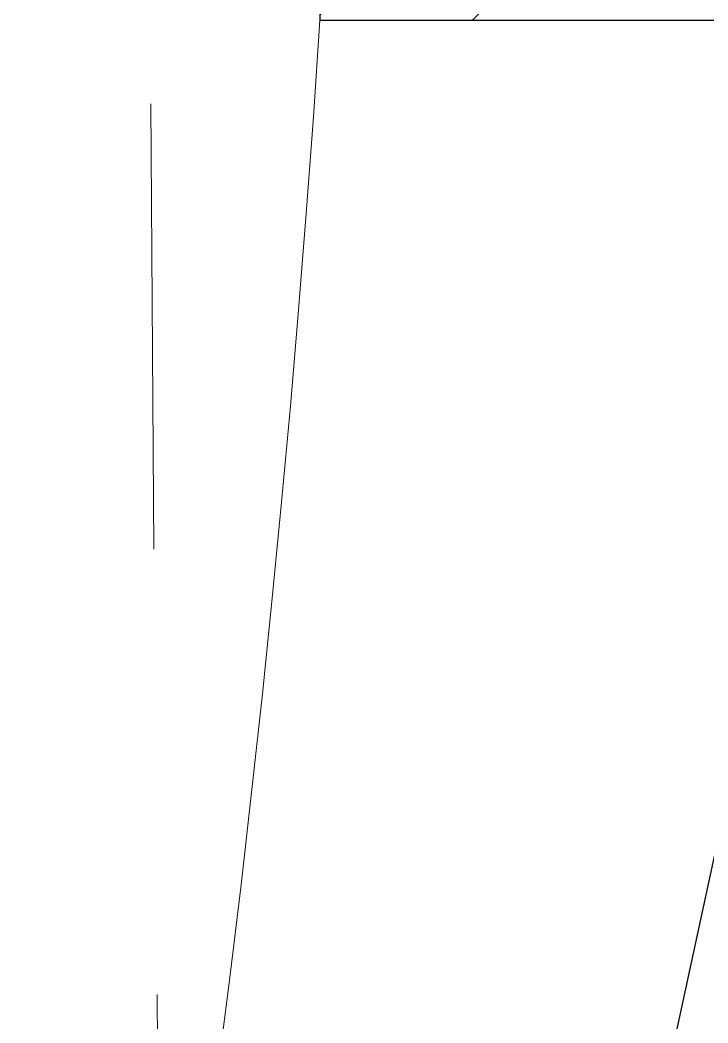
# Model space of a CAD drawing. Header units: millimetres. Extents: x -354900 to 8840672, y 0 to 292181.
# Drawn here: x -53229 to -52843, y 114348 to 114911 of the extents above; entities that cross this region are included whole.
import ezdxf

# ---------------------------------------------------------------- set-up
doc = ezdxf.new("R2010")
doc.units = ezdxf.units.MM
doc.header["$MEASUREMENT"] = 0
doc.linetypes.add('CENTER', pattern=[2, 1.25, -0.25, 0.25, -0.25])
for name, color, linetype, lineweight in [('АР_Оси', 193, 'Continuous', 9), ('АР_Размеры дверей', 15, 'Continuous', 0), ('АР_Сущ Несущая стена', 202, 'Continuous', 30), ('АР_Штриховка кирпич', 250, 'Continuous', 9)]:
    doc.layers.add(name, color=color, linetype=linetype, lineweight=lineweight)
doc.layers.add('Тонкая', color=7, linetype='Continuous')

# ---------------------------------------------------------------- blocks, each defined once
blk = doc.blocks.new('A$Cec9b444d')
at = {"layer": 'Тонкая', "color": 5, "ltscale": 100}
blk.add_line((6102.87, 197.19), (6535.88, 2208.24), dxfattribs=at)

msp = doc.modelspace()

# ---------------------------------------------------------------- hatches: boundary and pattern name
at = {"layer": 'АР_Штриховка кирпич', "ltscale": 100}
h = msp.add_hatch(dxfattribs=at)
h.set_pattern_fill('ANSI32', color=256, scale=500)
h.set_pattern_definition([(45, (-1028675.4, 164426.86), (-132.58252, 132.58252), []), (45, (-1028587.02, 164426.86), (-132.58252, 132.58252), [])])
h.paths.add_polyline_path([(-52190.76, 115850.68), (-53060.76, 115850.68), (-53060.76, 114910.68), (-52576.4, 114910.68), (-52576.4, 115210.68), (-52190.76, 115210.68)])

# ---------------------------------------------------------------- linework, layer by layer
at = {"layer": 'АР_Оси', "linetype": 'CENTER', "ltscale": 1000}
msp.add_line((-53295.76, 134363.15), (-52895.76, 78630.8), dxfattribs=at)
at = {"layer": 'АР_Сущ Несущая стена', "ltscale": 100}
msp.add_line((-53060.76, 114910.68), (-52576.4, 114910.68), dxfattribs=at)
msp.add_lwpolyline([(-53060.76, 115210.68), (-53060.76, 114910.68)], dxfattribs=at)
at = {"layer": 'АР_Сущ Несущая стена', "lineweight": 18, "ltscale": 100}
for centre, radius, start, end in [((-62185.87, 115502.58), 9144.28, 272.820638, 356.288731), ((-62178.2, 115484.59), 9778.65, 272.592548, 356.635391)]:
    msp.add_arc(centre, radius, start, end, dxfattribs=at)

# ---------------------------------------------------------------- block references
at = {"layer": 'АР_Размеры дверей', "ltscale": 100}
msp.add_blockref('A$Cec9b444d', (-59297.94, 112591.66), dxfattribs=at)

doc.saveas('drawing.dxf')
